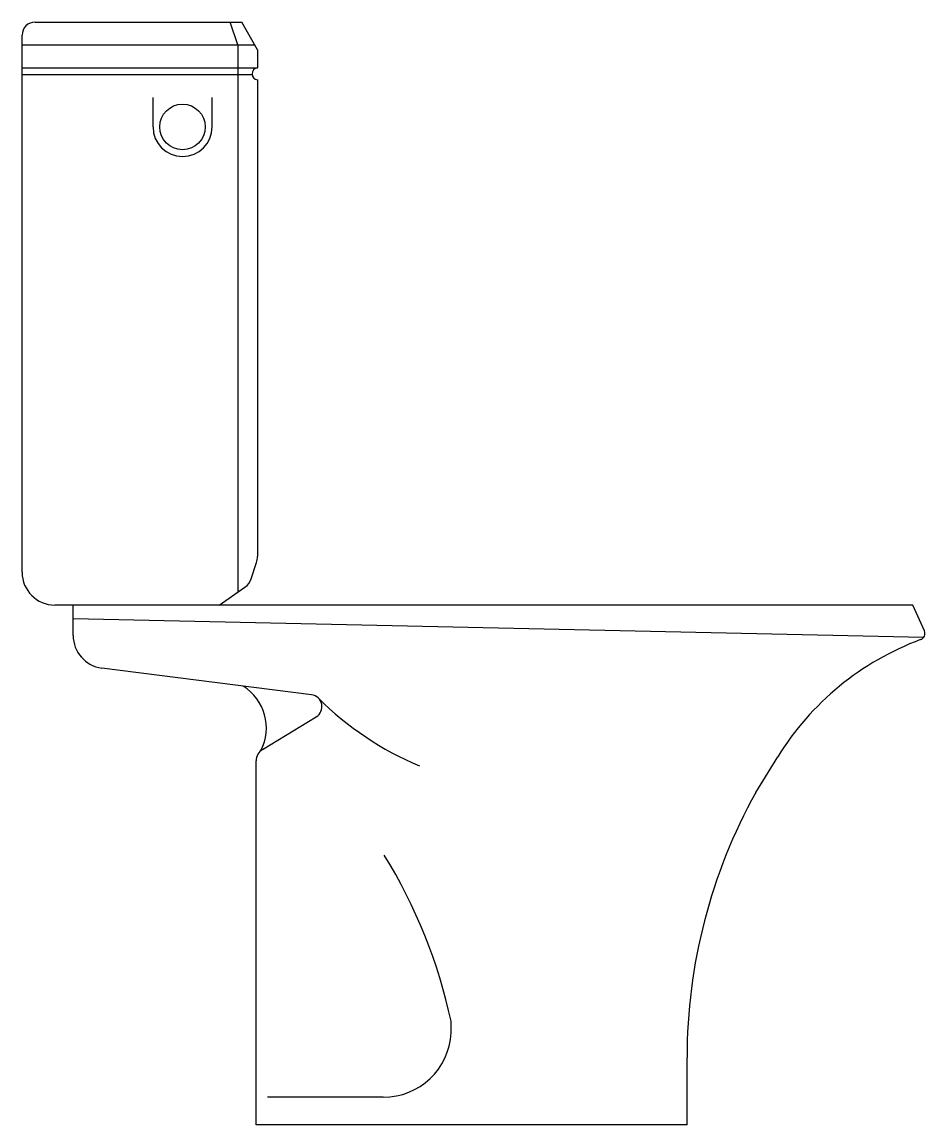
# Model space of a CAD drawing. Header units: millimetres. Extents: x -2988.472 to -2987.795, y 2974.859 to 2975.687.
import ezdxf

# ---------------------------------------------------------------- set-up
doc = ezdxf.new("R2010")
doc.units = ezdxf.units.MM
doc.header["$LTSCALE"] = 10
doc.layers.add('banheiro_louças', color=2, linetype='Continuous')

msp = doc.modelspace()

# ---------------------------------------------------------------- linework, layer by layer
at = {"layer": 'banheiro_louças'}
for p, q in [((-2988.46222, 2975.68666), (-2988.30732, 2975.68666)), ((-2988.31032, 2975.66945), (-2988.31602, 2975.68666)), ((-2988.29556, 2975.66591), (-2988.30732, 2975.68666)), ((-2988.47205, 2975.27384), (-2988.47205, 2975.67682)), ((-2988.47205, 2975.66945), (-2988.29757, 2975.66945)), ((-2988.31032, 2975.66945), (-2988.31032, 2975.25893)), ((-2988.29556, 2975.66591), (-2988.29556, 2975.65224)), ((-2988.47205, 2975.65224), (-2988.29556, 2975.65224)), ((-2988.47205, 2975.64732), (-2988.29963, 2975.64732)), ((-2988.29556, 2975.64324), (-2988.29556, 2975.28571)), ((-2988.37387, 2975.608), (-2988.37387, 2975.62996)), ((-2988.32962, 2975.608), (-2988.32962, 2975.62996)), ((-2988.30023, 2975.26896), (-2988.29628, 2975.28117)), ((-2988.32438, 2975.24925), (-2988.30496, 2975.26262)), ((-2987.80427, 2975.24925), (-2988.44746, 2975.24925)), ((-2988.43374, 2975.22639), (-2988.43374, 2975.24925)), ((-2987.79558, 2975.22997), (-2987.80427, 2975.24925)), ((-2988.43374, 2975.23927), (-2987.79601, 2975.22517)), ((-2988.255, 2975.1819), (-2988.41227, 2975.20201)), ((-2988.29187, 2975.1409), (-2988.25151, 2975.16545)), ((-2988.2966, 2974.85925), (-2988.2966, 2975.13249)), ((-2987.92204, 2975.10857), (-2987.9055, 2975.13541)), ((-2988.15035, 2974.92826), (-2988.15035, 2974.93699)), ((-2987.97352, 2974.85925), (-2987.97352, 2974.90968)), ((-2988.20123, 2974.88005), (-2988.28804, 2974.88005)), ((-2987.97352, 2974.85925), (-2988.2966, 2974.85925))]:
    msp.add_line(p, q, dxfattribs=at)
msp.add_circle((-2988.35175, 2975.608), 0.01709, dxfattribs=at)
for centre, radius, start, end in [((-2988.46222, 2975.67682), 0.00983, 90, 180), ((-2988.29512, 2975.64774), 0.00452, 95.57741, 264.42259), ((-2988.35175, 2975.608), 0.02213, 180, 0), ((-2988.31032, 2975.28571), 0.01475, 342.07208, 0), ((-2988.44746, 2975.27384), 0.02459, 180, 270), ((-2988.31192, 2975.27275), 0.01229, 304.53466, 342.07208), ((-2987.80007, 2975.22795), 0.00492, 290.37536, 24.2326), ((-2988.40916, 2975.22639), 0.02459, 180, 262.71329), ((-2987.72423, 2975.02376), 0.2129, 110.37536, 148.3701), ((-2988.32576, 2975.15709), 0.03688, 332.48436, 58.27126), ((-2988.25613, 2975.17306), 0.00891, 301.30976, 82.71381), ((-2988.08302, 2975.3465), 0.23614, 225.05325, 247.31152), ((-2988.28676, 2975.13249), 0.00983, 121.30964, 180), ((-2987.56361, 2974.90968), 0.40991, 150.9738, 180), ((-2988.54229, 2974.85177), 0.4011, 12.26634, 31.54363), ((-2988.20123, 2974.93101), 0.05095, 270, 356.91078)]:
    msp.add_arc(centre, radius, start, end, dxfattribs=at)

doc.saveas('drawing.dxf')
